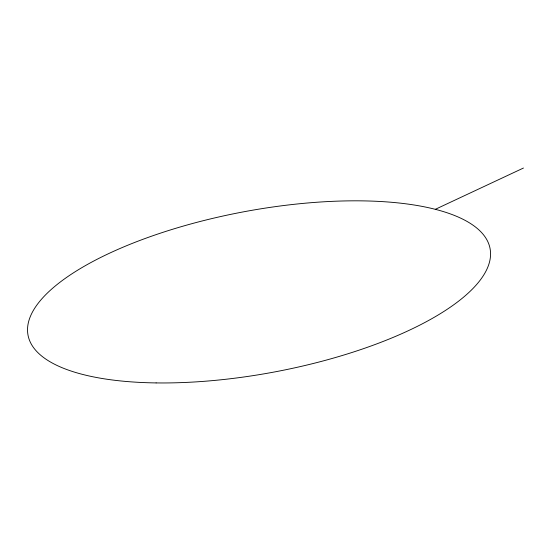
<?xml version="1.0" encoding="UTF-8"?>
<svg xmlns="http://www.w3.org/2000/svg" width="551" height="551" viewBox="0 0 551 551"><rect width="100%" height="100%" fill="white"/><g stroke="black" fill="none" stroke-linecap="round" stroke-linejoin="round"><path stroke-width="0.83" d="M435.318 209.325L523.45 168.041M156.105 382.917A235.036 81.541 -10.6 0 0 490.108 248.818A235.036 81.541 -10.6 0 0 130.945 243.935A235.036 81.541 -10.6 0 0 156.105 382.917"/></g></svg>
